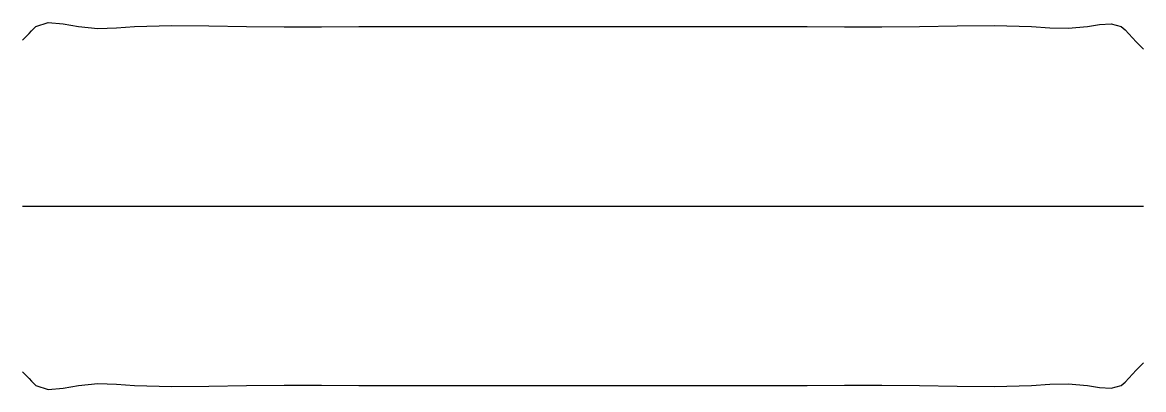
# Model space of a CAD drawing. Header units: metres. Extents: x -250 to 250, y -82 to 82.
import ezdxf

# ---------------------------------------------------------------- set-up
doc = ezdxf.new("R2010")
doc.units = ezdxf.units.M

msp = doc.modelspace()

# ---------------------------------------------------------------- linework, layer by layer
for points in [[(-250, 74, 35), (-248.99, 74.977, 35), (-247.988, 75.971, 35), (-247, 77, 35), (-246.026, 78.063, 35), (-245.038, 79.092, 35), (-244, 80, 35), (-238.446, 81.881, 35), (-231.879, 81.316, 35), (-225, 80, 35), (-216.346, 79.226, 35), (-208.102, 79.44, 35), (-200, 80, 35), (-183.549, 80.522, 35), (-166.813, 80.353, 35), (-150, 80, 35), (-133.275, 79.86, 35), (-116.627, 79.906, 35), (-100, 80, 35), (-83.349, 80.037, 35), (-66.677, 80.025, 35), (-50, 80, 35), (-33.328, 79.992, 35), (-16.663, 79.996, 35), (0, 80, 35), (16.663, 79.996, 35), (33.329, 79.993, 35), (50, 80, 35), (66.677, 80.022, 35), (83.348, 80.034, 35), (100, 80, 35), (116.631, 79.914, 35), (133.281, 79.873, 35), (150, 80, 35), (166.8, 80.322, 35), (183.53, 80.475, 35), (200, 80, 35), (208.122, 79.49, 35), (216.374, 79.295, 35), (225, 80, 35), (230.372, 80.899, 35), (235.521, 81.258, 35), (240, 80, 35), (241.777, 78.599, 35), (243.409, 76.849, 35), (245, 75, 35), (246.632, 73.25, 35), (248.306, 71.6, 35), (250, 70, 35)], [(-250, 0, 35), (-250, 0, 29.167), (-250, 0, 23.333), (-250, 0, 17.5), (-249, 0, 17), (-248, 0, 16.5), (-247, 0, 16), (-246, 0, 15.5), (-245, 0, 15), (-244, 0, 14.5), (-237.667, 0, 11.333), (-231.333, 0, 8.167), (-225, 0, 5), (-221.667, 0, 3.333), (-218.333, 0, 1.667), (-215, 0, 0), (-215, 0, 0), (-215, 0, 0), (-215, 0, 0), (-210, 0, 0), (-205, 0, 0), (-200, 0, 0), (-183.333, 0, 0), (-166.667, 0, 0), (-150, 0, 0), (-133.333, 0, 0), (-116.667, 0, 0), (-100, 0, 0), (-83.333, 0, 0), (-66.667, 0, 0), (-50, 0, 0), (-33.333, 0, 0), (-16.667, 0, 0), (0, 0, 0), (16.667, 0, 0), (33.333, 0, 0), (50, 0, 0), (66.667, 0, 0), (83.333, 0, 0), (100, 0, 0), (116.667, 0, 0), (133.333, 0, 0), (150, 0, 0), (166.667, 0, 0), (183.333, 0, 0), (200, 0, 0), (204.333, 0, 0), (208.667, 0, 0), (213, 0, 0), (213, 0, 0), (213, 0, 0), (213, 0, 0), (217, 0, 2.38), (221, 0, 4.76), (225, 0, 7.14), (230, 0, 10.11), (235, 0, 13.08), (240, 0, 16.05), (241.667, 0, 17.043), (243.333, 0, 18.037), (245, 0, 19.03), (246.667, 0, 20.02), (248.333, 0, 21.01), (250, 0, 22), (250, 0, 26.333), (250, 0, 30.667), (250, 0, 35)], [(-250, -74, 35), (-248.99, -74.977, 35), (-247.988, -75.971, 35), (-247, -77, 35), (-246.026, -78.063, 35), (-245.038, -79.092, 35), (-244, -80, 35), (-238.446, -81.881, 35), (-231.879, -81.316, 35), (-225, -80, 35), (-216.346, -79.226, 35), (-208.102, -79.44, 35), (-200, -80, 35), (-183.549, -80.522, 35), (-166.813, -80.353, 35), (-150, -80, 35), (-133.275, -79.86, 35), (-116.627, -79.906, 35), (-100, -80, 35), (-83.349, -80.037, 35), (-66.677, -80.025, 35), (-50, -80, 35), (-33.328, -79.992, 35), (-16.663, -79.996, 35), (0, -80, 35), (16.663, -79.996, 35), (33.329, -79.993, 35), (50, -80, 35), (66.677, -80.022, 35), (83.348, -80.034, 35), (100, -80, 35), (116.631, -79.914, 35), (133.281, -79.873, 35), (150, -80, 35), (166.8, -80.322, 35), (183.53, -80.475, 35), (200, -80, 35), (208.122, -79.49, 35), (216.374, -79.295, 35), (225, -80, 35), (230.372, -80.899, 35), (235.521, -81.258, 35), (240, -80, 35), (241.777, -78.599, 35), (243.409, -76.849, 35), (245, -75, 35), (246.632, -73.25, 35), (248.306, -71.6, 35), (250, -70, 35)]]:
    msp.add_polyline3d(points)

doc.saveas('drawing.dxf')
